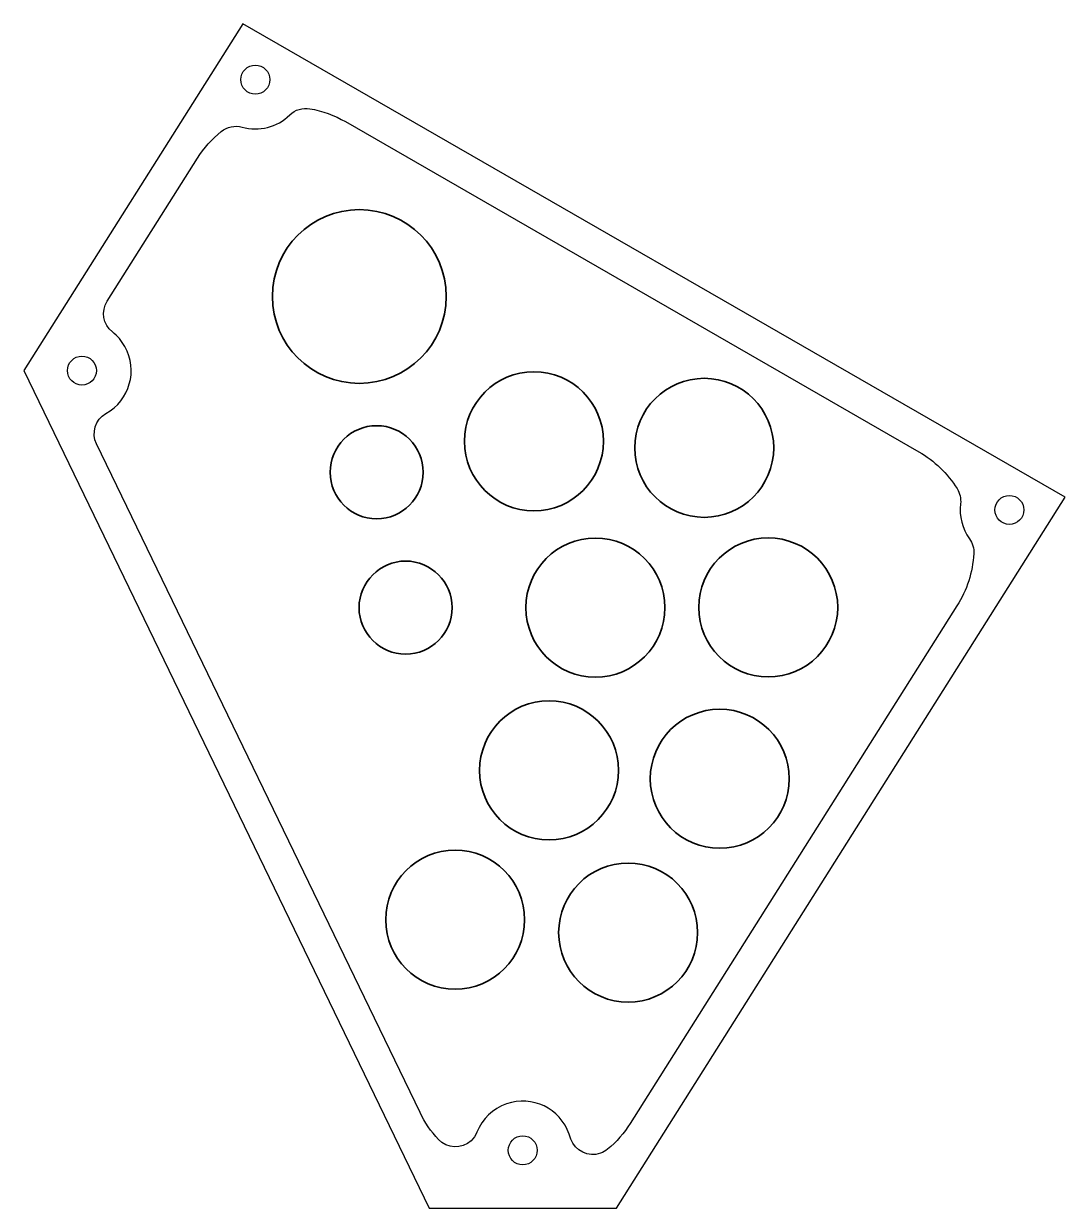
# Model space of a CAD drawing. Header units: millimetres. Extents: x 249 to 429, y 89 to 293.
import ezdxf

# ---------------------------------------------------------------- set-up
doc = ezdxf.new("R2010")
doc.units = ezdxf.units.MM
doc.header["$MEASUREMENT"] = 0
doc.layers.get('0').update_dxf_attribs({"lineweight": 0})

msp = doc.modelspace()

# ---------------------------------------------------------------- linework, layer by layer
at = {"color": 18, "lineweight": 25, "true_color": 0x000000}
msp.add_lwpolyline([(428.54, 211.15), (286.59, 292.83), (248.8, 233), (318.74, 88.52), (351.08, 88.52)], close=True, dxfattribs=at)
for centre in [(288.77, 283.18), (258.85, 233), (418.89, 208.97), (334.91, 98.52)]:
    msp.add_circle(centre, 2.5, dxfattribs=at)
at = {"color": 18, "lineweight": 35, "true_color": 0x000000}
for centre, radius in [((306.71, 245.78), 14.99), ((336.85, 220.81), 11.99), ((366.23, 219.68), 11.99), ((309.7, 215.47), 8.03), ((347.45, 192.12), 11.99), ((377.27, 192.16), 11.99), ((314.7, 192.12), 8.03), ((339.45, 164.05), 11.99), ((368.91, 162.61), 11.99), ((323.25, 138.3), 11.99), ((353.1, 136.07), 11.99)]:
    msp.add_circle(centre, radius, dxfattribs=at)
at = {"color": 18, "lineweight": 25, "true_color": 0x000000}
msp.add_open_spline([(286.49, 274.99), (285.24, 275.34), (283.91, 275.06), (282.9, 274.25), (281.29, 272.94), (279.9, 271.38), (278.79, 269.62), (278.79, 269.62), (263.2, 244.95), (263.2, 244.95), (262.11, 243.22), (262.5, 240.94), (264.11, 239.67), (264.98, 238.98), (265.72, 238.13), (266.26, 237.15), (268.55, 233.06), (267.1, 227.88), (263, 225.59), (261.16, 224.55), (260.44, 222.26), (261.36, 220.36), (261.36, 220.36), (317.19, 105.03), (317.19, 105.03), (318.01, 103.34), (319.08, 101.77), (320.36, 100.39), (321.86, 98.77), (324.39, 98.68), (326.01, 100.18), (326.45, 100.59), (326.79, 101.09), (327.01, 101.64), (327.92, 103.94), (329.78, 105.73), (332.11, 106.54), (336.54, 108.08), (341.39, 105.75), (342.93, 101.31), (342.93, 101.31), (343.23, 100.47), (343.23, 100.47), (343.96, 98.38), (346.24, 97.28), (348.32, 98.01), (348.77, 98.17), (349.19, 98.4), (349.56, 98.71), (351.09, 99.98), (352.41, 101.49), (353.47, 103.17), (353.47, 103.17), (409.84, 192.41), (409.84, 192.41), (411.55, 195.12), (412.55, 198.23), (412.74, 201.43), (412.8, 202.35), (412.53, 203.26), (411.99, 204), (410.74, 205.74), (410.19, 207.89), (410.45, 210.02), (410.57, 210.94), (410.36, 211.86), (409.87, 212.64), (408.22, 215.27), (405.95, 217.46), (403.25, 219.01), (403.25, 219.01), (304.32, 275.94), (304.32, 275.94), (302.42, 277.03), (300.35, 277.79), (298.2, 278.17), (296.93, 278.4), (295.63, 278), (294.7, 277.1), (292.54, 274.98), (289.41, 274.18), (286.49, 274.99)], degree=3, knots=[0, 0, 0, 0, 1, 1, 1, 2, 2, 2, 3, 3, 3, 4, 4, 4, 5, 5, 5, 6, 6, 6, 7, 7, 7, 8, 8, 8, 9, 9, 9, 10, 10, 10, 11, 11, 11, 12, 12, 12, 13, 13, 13, 14, 14, 14, 15, 15, 15, 16, 16, 16, 17, 17, 17, 18, 18, 18, 19, 19, 19, 20, 20, 20, 21, 21, 21, 22, 22, 22, 23, 23, 23, 24, 24, 24, 25, 25, 25, 26, 26, 26, 27, 27, 27, 27], dxfattribs=at)

doc.saveas('drawing.dxf')
